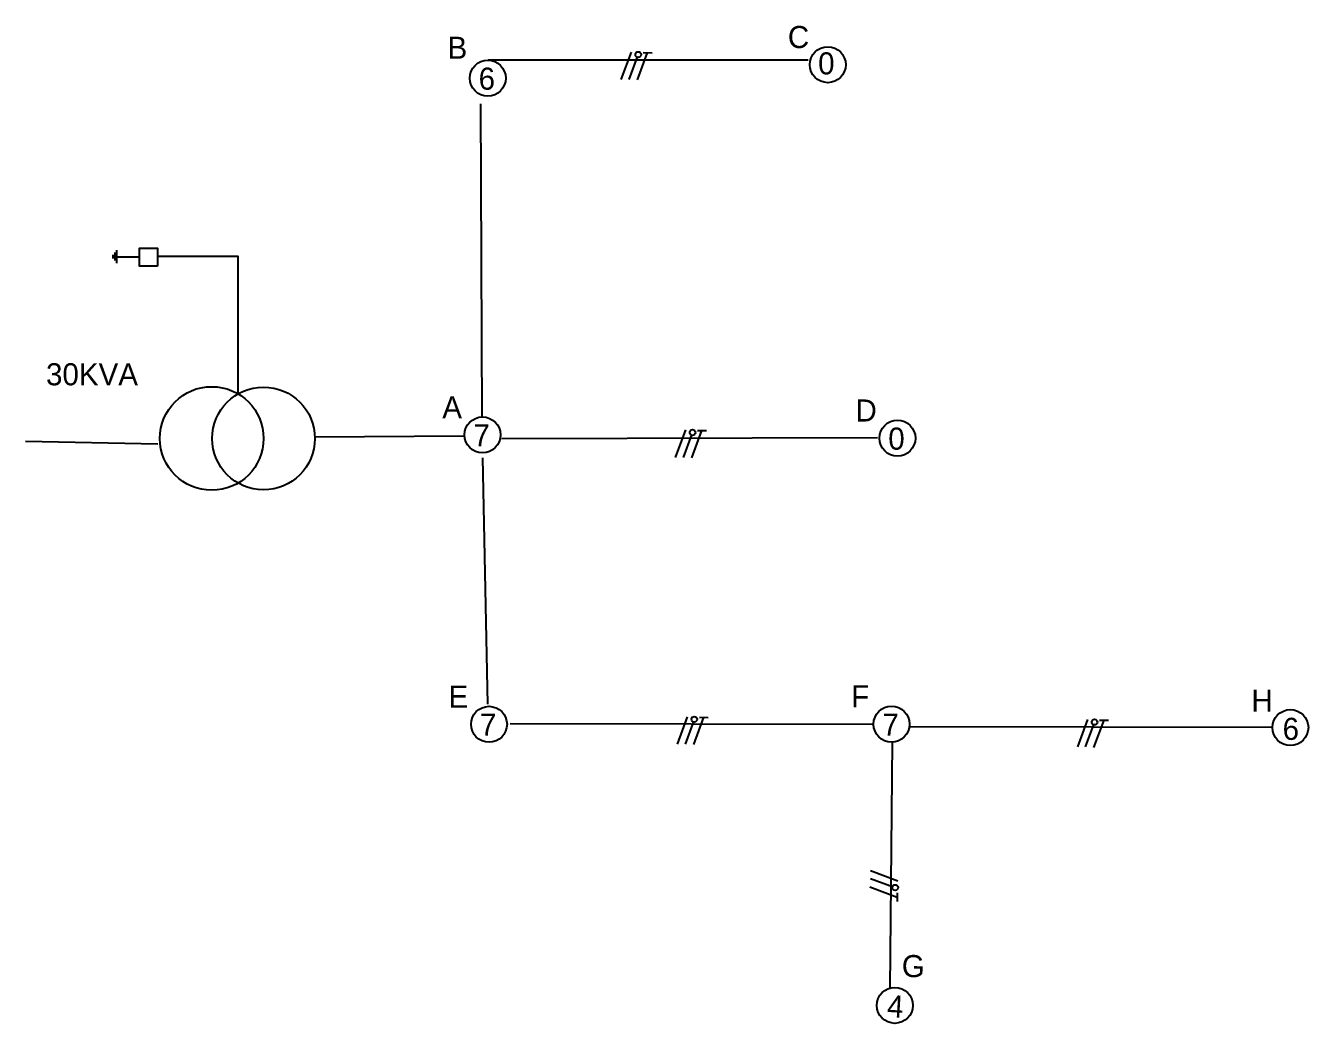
# Model space of a CAD drawing. Header units: millimetres. Extents: x -3588 to 75209, y -3737 to 38254.
# Drawn here: x 42471 to 43135, y 17839 to 18355 of the extents above; entities that cross this region are included whole.
import ezdxf

# ---------------------------------------------------------------- set-up
doc = ezdxf.new("R2010")
doc.units = ezdxf.units.MM
doc.layers.add('RED BT', color=255, linetype='Continuous')
doc.layers.add('Red MT', color=255, linetype='Continuous')

# ---------------------------------------------------------------- blocks, each defined once
blk = doc.blocks.new('monofasico')
at = {"layer": 'RED BT', "color": 18, "ltscale": 0.15, "true_color": 0x000000}
blk.add_lwpolyline([(5450.135, 3489.834), (5450.481, 3490.773)], dxfattribs=at)
at = {"layer": 'RED BT', "color": 9, "ltscale": 0.15, "true_color": 0xc7c8ca}
blk.add_lwpolyline([(5450.408, 3489.835), (5450.693, 3490.61)], dxfattribs=at)
at = {"layer": 'RED BT', "color": 3, "ltscale": 0.15}
for points in [[(5450.693, 3489.817), (5451.038, 3490.755)], [(5450.888, 3490.756), (5451.188, 3490.751)]]:
    blk.add_lwpolyline(points, dxfattribs=at)
at = {"layer": 'RED BT', "color": 9, "ltscale": 0.15, "true_color": 0xc7c8ca}
blk.add_circle((5450.714, 3490.687), 0.0973, dxfattribs=at)

msp = doc.modelspace()

# ---------------------------------------------------------------- linework, layer by layer
for p, q in [((42710.529, 18337.619), (42876.259, 18337.632)), ((42707.393, 18152.86), (42706.714, 18314.772)), ((42471.143, 18140.142), (42539.59, 18138.67)), ((42620.976, 18142.301), (42697.84, 18142.756)), ((42717.581, 18141.397), (42912.047, 18142.048)), ((42710.343, 18003.853), (42707.838, 18131.476)), ((42721.964, 17993.794), (42909.376, 17993.473)), ((42929.163, 17992.33), (43116.575, 17992.01)), ((42919.718, 17984.047), (42918.446, 17856.779))]:
    msp.add_line(p, q)
at = {"ltscale": 0.15}
for p, q in [((42516.288, 18236.486), (42516.288, 18234.676)), ((42517.267, 18237.732), (42517.267, 18233.579)), ((42518.241, 18238.908), (42518.241, 18232.17)), ((42530.022, 18235.353), (42518.241, 18235.353))]:
    msp.add_line(p, q, dxfattribs=at)
msp.add_lwpolyline([(42539.384, 18230.658), (42530.022, 18230.658), (42530.022, 18240.047), (42539.384, 18240.047)], close=True, dxfattribs=at)
msp.add_lwpolyline([(42581.102, 18164.557), (42581.102, 18235.738), (42539.384, 18235.738)], dxfattribs=at)
for centre in [(42886.319, 18335.023), (42710.995, 17993.433), (42919.375, 17993.538), (43125.794, 17991.726), (42921.029, 17847.877)]:
    msp.add_circle(centre, 9.312, dxfattribs=at)
at = {"color": 4, "ltscale": 0.15}
for centre, radius in [((42567.455, 18141.464), 26.824), ((42594.279, 18141.464), 26.588)]:
    msp.add_circle(centre, radius, dxfattribs=at)
at = {"layer": 'Red MT', "color": 30, "true_color": 0xf26722}
for centre in [(42710.324, 18328.039), (42707.605, 18143.292), (42922.382, 18141.622)]:
    msp.add_circle(centre, 9.312, dxfattribs=at)

# ---------------------------------------------------------------- block references
at = {"layer": 'RED BT', "color": 6, "xscale": 15.10011322645952, "yscale": 15.10011322645952, "zscale": 15.10011322645952}
for p in [(-39518.186, -34369.508), (-39490.052, -34565.215), (-39489.148, -34713.735), (-39281.949, -34715.199)]:
    msp.add_blockref('monofasico', p, dxfattribs=at)
at = {"layer": 'RED BT', "color": 6, "xscale": 15.10011322645952, "yscale": 15.10011322645952, "zscale": 15.10011322645952, "rotation": 269.5338262639123}
msp.add_blockref('monofasico', (-9117.076, 100641.399), dxfattribs=at)

# ---------------------------------------------------------------- texts
at = {"ltscale": 0.15, "attachment_point": 1}
for s, width, insert, char_height in [('C', 12.05698, (42865.686, 18355.084), 11.438), ('B', 12.05698, (42689.518, 18349.527), 11.438), ('0', 15.04387, (42881.357, 18341.426), 11.438), ('6', 15.04387, (42705.61, 18333.515), 11.438), ('30KVA', 17.93472, (42481.681, 18180.421), 11.4379), ('A', 12.05698, (42686.799, 18163.353), 11.438), ('D', 12.05698, (42900.685, 18161.683), 11.438), ('7', 15.04387, (42702.891, 18148.768), 11.438), ('0', 15.04387, (42917.668, 18147.098), 11.438), ('E', 12.05698, (42690.088, 18013.494), 11.438), ('F', 12.05698, (42898.468, 18013.599), 11.438), ('H', 12.05698, (43105.592, 18011.393), 11.438), ('7', 15.04387, (42706.28, 17998.909), 11.438), ('7', 15.04387, (42914.661, 17999.014), 11.438), ('6', 15.04387, (43121.784, 17996.808), 11.438)]:
    msp.add_mtext_dynamic_manual_height_columns(s, width=width, gutter_width=57.19, heights=[0], dxfattribs=dict(at, insert=insert, char_height=char_height))
at = {"ltscale": 0.15, "char_height": 11.438, "attachment_point": 1}
for s, width, insert, rotation in [('G', 12.05698, (42924.783, 17874.041), 358.943073), ('4', 15.04387, (42917.436, 17853.336), 356.619676)]:
    msp.add_mtext_dynamic_manual_height_columns(s, width=width, gutter_width=57.19, heights=[0], dxfattribs=dict(at, insert=insert, rotation=rotation))

doc.saveas('drawing.dxf')
